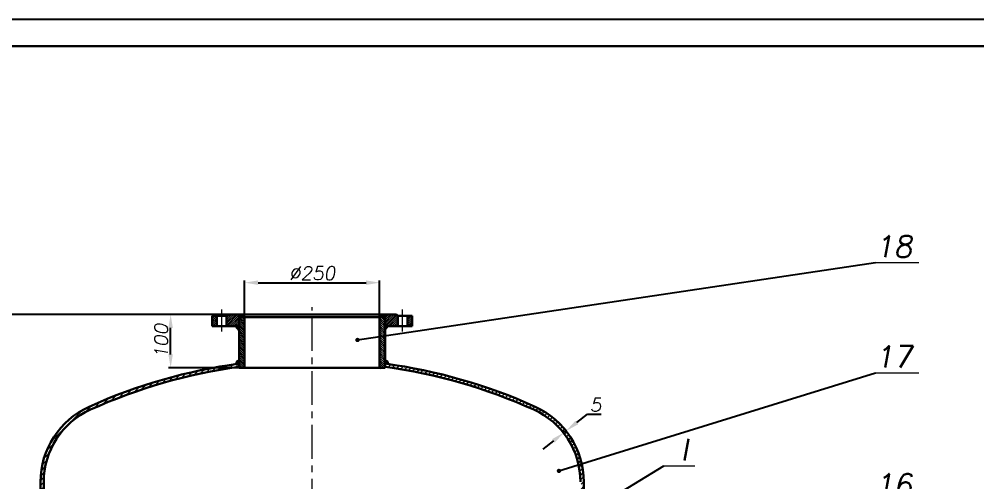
# Model space of a CAD drawing. Header units: inches. Extents: x -9 to 5931, y 0 to 8400.
# Drawn here: x 885 to 2659, y 7542 to 8400 of the extents above; entities that cross this region are included whole.
import ezdxf

# ---------------------------------------------------------------- set-up
doc = ezdxf.new("R2010")
doc.units = ezdxf.units.IN
doc.header["$LTSCALE"] = 50
doc.header["$MEASUREMENT"] = 0
doc.linetypes.add('CENTER', pattern=[2, 1.25, -0.25, 0.25, -0.25])
doc.layers.get('0').update_dxf_attribs({"plot": 0})
for name, color, linetype, lineweight in [('Dam', 2, 'Continuous', 30), ('kthuoc', 3, 'Continuous', 13), ('manh', 4, 'Continuous', 13), ('Net manh', 3, 'Continuous', 13), ('Tam', 1, 'CENTER', 13)]:
    doc.layers.add(name, color=color, linetype=linetype, lineweight=lineweight)
doc.styles.add('chu2.5', font='txt.shx', dxfattribs={"oblique": 10, "height": 25})
doc.dimstyles.new('kichthuoc2.5', dxfattribs={"dimtxt": 25, "dimasz": 25, "dimexe": 4, "dimexo": 0, "dimgap": 5, "dimtad": 1, "dimtoh": 1, "dimdec": 0, "dimzin": 0, "dimdsep": 46, "dimtxsty": 'chu2.5', "dimcen": 5, "dimclrd": 256, "dimclre": 256, "dimclrt": 256, "dimadec": 0, "dimazin": 0, "dimtfac": 1, "dimtdec": 0, "dimtmove": 0, "dimatfit": 0, "dimfxl": 0, "dimtolj": 1, "dimtzin": 0, "dimarcsym": 0})
pattern_1 = [(45, (18236.388, 18.8825), (-4.4194174, 4.4194174), [])]
pattern_2 = [(225, (11229.2604, 12382.6534), (1.76776695, -1.76776695), [])]
pattern_3 = [(135, (11229.2604, 12382.6534), (-1.76776695, -1.76776695), [])]

# ---------------------------------------------------------------- blocks, each defined once
blk = doc.blocks.new('*D33')
at = {"layer": 'DEFPOINTS', "color": 0}
for p in [(1894.1, 7633.5), (1898.1, 7636.6), (1898.1, 7636.6)]:
    blk.add_point(p, dxfattribs=at)
at = {"layer": 'kthuoc', "lineweight": -2}
for p, q in [((1917.7, 7652), (1937.4, 7667.4)), ((1937.4, 7667.4), (1962.7, 7667.4)), ((1894.1, 7633.5), (1891.7, 7636.6)), ((1894.1, 7633.5), (1898.1, 7636.6)), ((1898.1, 7636.6), (1895.6, 7639.7)), ((1874.5, 7618.1), (1854.8, 7602.6))]:
    blk.add_line(p, q, dxfattribs=at)
at = {"layer": 'kthuoc'}
for points in [[(1915.2, 7655.3), (1920.3, 7648.7), (1898.1, 7636.6)], [(1871.9, 7621.3), (1877, 7614.8), (1894.1, 7633.5)]]:
    blk.add_solid(points, dxfattribs=at)
at = {"layer": 'kthuoc', "insert": (1952.6, 7684.9), "char_height": 25, "attachment_point": 5, "style": 'chu2.5'}
blk.add_mtext('\\A1;5', dxfattribs=at)
blk = doc.blocks.new('*D30')
at = {"layer": 'DEFPOINTS', "color": 0}
for p in [(1165.7, 7852.5), (1316.7, 7852.5), (1360.2, 7753.5)]:
    blk.add_point(p, dxfattribs=at)
at = {"layer": 'Net manh', "lineweight": -2}
for p, q in [((1316.7, 7852.5), (1161.7, 7852.5)), ((1165.7, 7778.5), (1165.7, 7827.5)), ((1360.2, 7753.5), (1161.7, 7753.5))]:
    blk.add_line(p, q, dxfattribs=at)
at = {"layer": 'Net manh'}
for points in [[(1161.5, 7827.5), (1169.8, 7827.5), (1165.7, 7852.5)], [(1161.5, 7778.5), (1169.8, 7778.5), (1165.7, 7753.5)]]:
    blk.add_solid(points, dxfattribs=at)
at = {"layer": 'Net manh', "insert": (1148.2, 7803), "char_height": 25, "attachment_point": 5, "rotation": 90, "style": 'chu2.5'}
blk.add_mtext('\\A1;100', dxfattribs=at)
blk = doc.blocks.new('*D28')
at = {"layer": 'DEFPOINTS', "color": 0}
for p in [(510.4, 7852.5), (1427.7, 7852.5), (859.9, 7490.4)]:
    blk.add_point(p, dxfattribs=at)
at = {"layer": 'Net manh', "lineweight": -2}
for p, q in [((1427.7, 7852.5), (506.4, 7852.5)), ((510.4, 7515.4), (510.4, 7827.5)), ((859.9, 7490.4), (506.4, 7490.4))]:
    blk.add_line(p, q, dxfattribs=at)
at = {"layer": 'Net manh'}
for points in [[(506.2, 7827.5), (514.6, 7827.5), (510.4, 7852.5)], [(506.2, 7515.4), (514.6, 7515.4), (510.4, 7490.4)]]:
    blk.add_solid(points, dxfattribs=at)
at = {"layer": 'Net manh', "insert": (492.9, 7671.4), "char_height": 25, "attachment_point": 5, "rotation": 90, "style": 'chu2.5'}
blk.add_mtext('\\A1;360', dxfattribs=at)
blk = doc.blocks.new('*D8')
at = {"layer": 'DEFPOINTS', "color": 0}
for p in [(1552.7, 7911.4), (1302.7, 7773.8), (1552.7, 7762.4)]:
    blk.add_point(p, dxfattribs=at)
at = {"layer": 'Net manh', "lineweight": -2}
for p, q in [((1302.7, 7773.8), (1302.7, 7915.4)), ((1327.7, 7911.4), (1527.7, 7911.4)), ((1552.7, 7762.4), (1552.7, 7915.4))]:
    blk.add_line(p, q, dxfattribs=at)
at = {"layer": 'Net manh'}
for points in [[(1327.7, 7915.6), (1327.7, 7907.3), (1302.7, 7911.4)], [(1527.7, 7915.6), (1527.7, 7907.3), (1552.7, 7911.4)]]:
    blk.add_solid(points, dxfattribs=at)
at = {"layer": 'Net manh', "insert": (1427.7, 7928.9), "char_height": 25, "attachment_point": 5, "style": 'chu2.5'}
blk.add_mtext('\\A1;%%c250', dxfattribs=at)

msp = doc.modelspace()

# ---------------------------------------------------------------- hatches: boundary and pattern name
at = {"layer": 'kthuoc'}
h = msp.add_hatch(dxfattribs=at)
h.set_pattern_fill('ANSI31', color=256, scale=20, angle=180, style=0)
h.set_pattern_definition(pattern_2)
h.paths.add_polyline_path([(1242.7, 7850), (1242.7, 7830.5), (1251.2, 7830.5), (1251.2, 7850)])
h.paths.add_polyline_path([(1271.7, 7852.5), (1269.2, 7850), (1269.2, 7830.5), (1292.7, 7830.5), (1292.7, 7852.5)])
for points in [[(1292.7, 7852.5), (1292.7, 7847.5), (1302.7, 7847.5)], [(1562.7, 7852.5), (1552.7, 7847.5), (1562.7, 7847.5)], [(1284.9, 7830.5), (1292.7, 7822.7), (1292.7, 7830.5)], [(1568.7, 7830.5), (1562.7, 7824.5), (1562.7, 7830.5)], [(1286.3, 7760.5, -0.00162), (1292.7, 7761.4), (1292.7, 7767.9, 0.45531)], [(1562.7, 7767.9, -0.45531), (1569.1, 7760.5, 0.00162), (1562.7, 7761.4)]]:
    msp.add_hatch(color=256, dxfattribs=at).paths.add_polyline_path(points)
h = msp.add_hatch(dxfattribs=at)
h.set_pattern_fill('ANSI31', color=256, scale=20, angle=90, style=0)
h.set_pattern_definition(pattern_3)
h.paths.add_polyline_path([(1292.7, 7752.5), (1302.7, 7752.5), (1302.7, 7848.5), (1292.7, 7848.5)])
h = msp.add_hatch(dxfattribs=at)
h.set_pattern_fill('ANSI31', color=256, scale=20, angle=90, style=0)
h.set_pattern_definition(pattern_3)
h.paths.add_polyline_path([(1562.7, 7848.5), (1552.7, 7848.5), (1552.7, 7752.5), (1562.7, 7752.5)])
h = msp.add_hatch(dxfattribs=at)
h.set_pattern_fill('ANSI31', color=256, scale=20, angle=180, style=0)
h.set_pattern_definition(pattern_2)
h.paths.add_polyline_path([(1604.2, 7830.5), (1612.7, 7830.5), (1612.7, 7850), (1604.2, 7850)])
h.paths.add_polyline_path([(1586.2, 7830.5), (1586.2, 7850), (1583.7, 7852.5), (1562.7, 7852.5), (1562.7, 7830.5)])
h = msp.add_hatch(dxfattribs=at)
h.set_pattern_fill('ANSI31', color=256, scale=50, style=0)
h.set_pattern_definition(pattern_1)
h.paths.add_polyline_path([(1292.7, 7756.4, 0.072301), (1016.7, 7677, 0.063914), (984.7, 7657.2), (981.2, 7660.9, -0.064627), (1014.7, 7681.6, -0.072472), (1292.7, 7761.4)])
h = msp.add_hatch(dxfattribs=at)
h.set_pattern_fill('ANSI31', color=256, scale=50, style=0)
h.set_pattern_definition(pattern_1)
h.paths.add_polyline_path([(1840.7, 7681.6, 0.072472), (1562.7, 7761.4), (1562.7, 7756.4, -0.072301), (1838.6, 7677, -0.294716), (1925.7, 7542.1), (1925.7, 7526.3, -0.033766), (1930.7, 7528.5), (1930.7, 7542.1, 0.294716)])
h = msp.add_hatch(dxfattribs=at)
h.set_pattern_fill('ANSI31', color=256, scale=50, style=0)
h.set_pattern_definition(pattern_1)
h.paths.add_polyline_path([(984.7, 7657.2), (981.2, 7660.9, 0.225788), (924.7, 7542.1), (924.7, 7492.1), (929.7, 7492.1), (929.7, 7542.1, -0.226534)])

# ---------------------------------------------------------------- linework, layer by layer
msp.add_lwpolyline([(-9.2, 0), (-9.2, 8400), (5930.8, 8400), (5930.8, 0), (-9.2, 0)], close=True)
at = {"layer": 'Dam'}
for p, q in [((240.8, 8350), (5880.8, 8350)), ((1242.7, 7850), (1269.2, 7850)), ((1242.7, 7830.5), (1242.7, 7850)), ((1251.2, 7830.5), (1251.2, 7850)), ((1269.2, 7850), (1271.7, 7852.5)), ((1269.2, 7830.5), (1269.2, 7850)), ((1271.7, 7852.5), (1427.7, 7852.5)), ((1292.7, 7753.5), (1292.7, 7852.5)), ((1292.7, 7852.5), (1302.7, 7847.5)), ((1292.7, 7847.5), (1427.7, 7847.5)), ((1302.7, 7753.5), (1302.7, 7847.5)), ((1583.7, 7852.5), (1427.7, 7852.5)), ((1562.7, 7847.5), (1427.7, 7847.5)), ((1562.7, 7852.5), (1552.7, 7847.5)), ((1552.7, 7753.5), (1552.7, 7847.5)), ((1562.7, 7753.5), (1562.7, 7852.5)), ((1586.2, 7850), (1583.7, 7852.5)), ((1586.2, 7830.5), (1586.2, 7850)), ((1612.7, 7850), (1586.2, 7850)), ((1604.2, 7830.5), (1604.2, 7850)), ((1612.7, 7830.5), (1612.7, 7850)), ((1242.7, 7830.5), (1292.7, 7830.5)), ((1285.9, 7830.5), (1292.7, 7822.7)), ((1612.7, 7830.5), (1562.7, 7830.5)), ((1567.9, 7830.5), (1562.7, 7824.5)), ((1292.7, 7753.5), (1427.7, 7753.5)), ((1562.7, 7753.5), (1427.7, 7753.5)), ((924.7, 7542.1), (924.7, 7492.1)), ((930.7, 7542.1), (930.7, 7495.4)), ((1930.7, 7542.1), (1930.7, 7492.1))]:
    msp.add_line(p, q, dxfattribs=at)
for centre, radius, start, end in [((1427.7, 6767.5), 1003, 97.7353, 114.3157), ((1427.7, 6767.5), 997, 97.7821, 114.3157), ((1427.7, 6767.5), 1003, 65.6843, 82.2647), ((1427.7, 6767.5), 997, 65.6843, 82.2179), ((1077.7, 7542.1), 153, 114.3157, 180), ((1777.7, 7542.1), 153, 0, 65.6843), ((1077.7, 7542.1), 147, 114.3157, 180), ((1777.7, 7542.1), 147, 360, 65.6843)]:
    msp.add_arc(centre, radius, start, end, dxfattribs=at)
at = {"layer": 'kthuoc'}
for p, q in [((2470.8, 7948.9), (2551.4, 7948.9)), ((2470.8, 7744.4), (2551.4, 7744.4)), ((2079, 7572.1), (2136.7, 7572.1))]:
    msp.add_line(p, q, dxfattribs=at)
for centre, start, end in [((1292.7, 7761.4), 90, 187.9209), ((1562.7, 7761.4), 352.0791, 90)]:
    msp.add_arc(centre, 6.5, start, end, dxfattribs=at)
at = {"layer": 'Tam'}
for p, q in [((1260.2, 7820.7), (1260.2, 7861.4)), ((1427.7, 785.1), (1427.7, 7866.2)), ((1595.2, 7820.7), (1595.2, 7861.4))]:
    msp.add_line(p, q, dxfattribs=at)

# ---------------------------------------------------------------- texts
at = {"layer": 'manh', "char_height": 40, "attachment_point": 9, "style": 'chu2.5'}
for s, insert in [('18', (2539, 7958.5)), ('17', (2539, 7754.1)), ('I', (2124.3, 7581.7)), ('16', (2539, 7517.1))]:
    msp.add_mtext(s, dxfattribs=dict(at, insert=insert))

# ---------------------------------------------------------------- dimensions: what is measured, and where the dimension line sits
at = {"layer": 'kthuoc'}
dim = msp.add_aligned_dim(p1=(1894.1, 7633.5), p2=(1898.1, 7636.6), distance=0, dimstyle='kichthuoc2.5', dxfattribs=at)
dim.commit()
dim.dimension.update_dxf_attribs({"geometry": '*D33', "text_midpoint": (1952.6, 7684.9)})
at = {"layer": 'Net manh'}
for base, p1, p2, angle, text, picture, middle in [((1552.7, 7911.4), (1302.7, 7773.8), (1552.7, 7762.4), 180, '%%c<>', '*D8', (1427.7, 7928.9)), ((510.4, 7852.5), (859.9, 7490.4), (1427.7, 7852.5), 90, '360', '*D28', (492.9, 7671.4)), ((1165.7, 7852.5), (1360.2, 7753.5), (1316.7, 7852.5), 90, '100', '*D30', (1148.2, 7803))]:
    dim = msp.add_linear_dim(base=base, p1=p1, p2=p2, angle=angle, text=text, dimstyle='kichthuoc2.5', dxfattribs=at)
    dim.commit()
    dim.dimension.update_dxf_attribs({"geometry": picture, "text_midpoint": middle})

# ---------------------------------------------------------------- leaders
at = {"layer": 'kthuoc'}
for points, override in [([(1511.6, 7805.2), (2470.8, 7948.9)], {"dimasz": 8, "dimtad": 0, "dimldrblk": 'Dot'}), ([(1884.8, 7562.4), (2470.8, 7744.4)], {"dimasz": 8, "dimtad": 0, "dimldrblk": 'Dot'}), ([(1979, 7510.7), (2079, 7572.1)], {"dimasz": 6, "dimgap": 5, "dimtad": 0, "dimldrblk": 'Dot'})]:
    msp.add_leader(points, dimstyle='kichthuoc2.5', override=override, dxfattribs=at)

doc.saveas('drawing.dxf')
